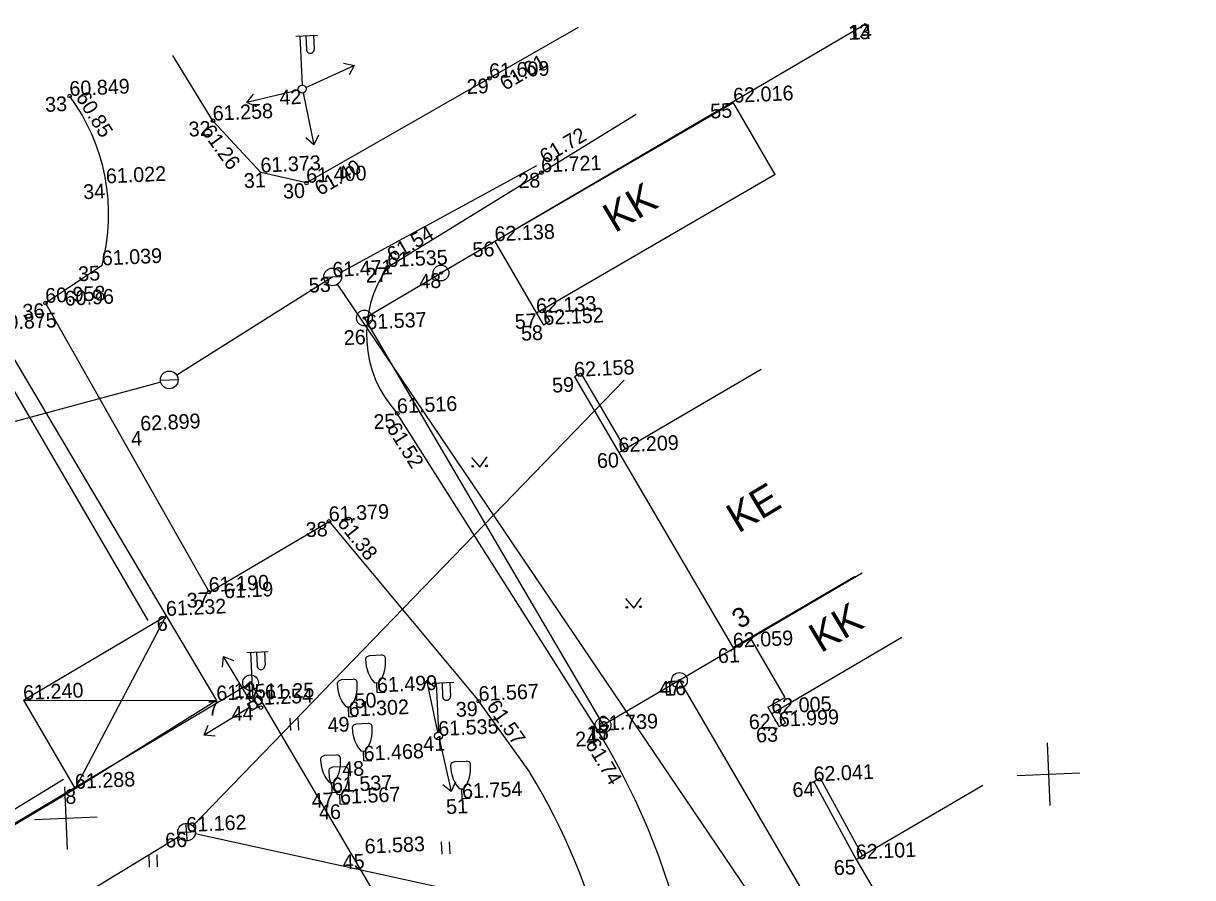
# Model space of a CAD drawing. Extents: x 641493 to 641754, y 6456801 to 6457062.
# Drawn here: x 641592 to 641651.4, y 6457018.9 to 6457062.3 of the extents above; entities that cross this region are included whole.
import ezdxf

# ---------------------------------------------------------------- set-up
doc = ezdxf.new("R2010")
doc.units = 0
for name, color, linetype in [('Level 1', 7, 'Continuous'), ('Level 10', 7, 'Continuous'), ('Level 11', 7, 'Continuous'), ('Level 12', 7, 'Continuous'), ('Level 14', 7, 'Continuous'), ('Level 15', 7, 'Continuous'), ('Level 28', 7, 'Continuous'), ('Level 30', 7, 'Continuous'), ('Level 33', 7, 'Continuous'), ('Level 4', 7, 'Continuous'), ('Level 40', 7, 'Continuous'), ('Level 41', 7, 'Continuous'), ('Level 44', 7, 'Continuous'), ('Level 5', 7, 'Continuous'), ('Level 58', 7, 'Continuous'), ('Level 59', 7, 'Continuous'), ('Level 62', 7, 'Continuous'), ('Level 63', 7, 'Continuous')]:
    doc.layers.add(name, color=color, linetype=linetype)

# ---------------------------------------------------------------- blocks, each defined once
blk = doc.blocks.new('VBEKAE')
at = {"layer": 'Level 44'}
for radius in [500, 71.4]:
    blk.add_circle((0, 0), radius, dxfattribs=at)
blk = doc.blocks.new('MUMM')
at = {"layer": 'Level 59'}
blk.add_circle((0, 0), 90.9, dxfattribs=at)

msp = doc.modelspace()

# ---------------------------------------------------------------- linework, layer by layer
at = {"layer": 'Level 1'}
for p, q in [((641628.041, 6457058.266), (641615.913, 6457051.224)), ((641630.159, 6457054.617), (641628.041, 6457058.266)), ((641630.159, 6457054.617), (641618.032, 6457047.575)), ((641615.913, 6457051.224), (641618.023, 6457047.57)), ((641618.023, 6457047.57), (641618.394, 6457046.972)), ((641618.338, 6457047.765), (641618.709, 6457047.167)), ((641618.709, 6457047.167), (641618.394, 6457046.972)), ((641622.212, 6457040.497), (641629.446, 6457044.733)), ((641620.276, 6457044.523), (641619.957, 6457044.336)), ((641619.957, 6457044.336), (641622.212, 6457040.497)), ((641620.276, 6457044.523), (641622.531, 6457040.685)), ((641622.212, 6457040.497), (641628.026, 6457030.568)), ((641634.229, 6457034.2), (641628.026, 6457030.568)), ((641591.958, 6457027.912), (641599.215, 6457032.185)), ((641594.587, 6457023.396), (641599.215, 6457032.185)), ((641599.215, 6457032.185), (641601.776, 6457027.884)), ((641628.889, 6457031.072), (641630.654, 6457028.05)), ((641629.982, 6457027.228), (641636.594, 6457031.1)), ((641629.791, 6457027.545), (641630.654, 6457028.05)), ((641591.958, 6457027.912), (641601.776, 6457027.884)), ((641601.776, 6457027.884), (641594.587, 6457023.396)), ((641629.795, 6457027.548), (641630.357, 6457026.554)), ((641630.299, 6457027.408), (641630.679, 6457026.736)), ((641630.371, 6457026.563), (641630.676, 6457026.741)), ((641632.036, 6457023.72), (641632.443, 6457023.959)), ((641632.449, 6457023.948), (641634.598, 6457019.991)), ((641632.124, 6457023.772), (641634.273, 6457019.814)), ((641634.31, 6457019.836), (641640.708, 6457023.582)), ((641634.273, 6457019.814), (641640.036, 6457010.057))]:
    msp.add_line(p, q, dxfattribs=at)
at = {"layer": 'Level 10'}
for p, q in [((641598.3, 6457031.951), (641584.351, 6457055.86)), ((641609.553, 6457030.181), (641610.152, 6457030.207)), ((641608.115, 6457028.951), (641608.715, 6457028.978)), ((641609.815, 6457028.791), (641610.015, 6457028.8)), ((641609.937, 6457028.296), (641609.915, 6457028.795)), ((641609.937, 6457028.296), (641610.337, 6457028.314)), ((641608.378, 6457027.562), (641608.578, 6457027.571)), ((641608.5, 6457027.067), (641608.478, 6457027.566)), ((641608.5, 6457027.067), (641608.9, 6457027.085)), ((641608.874, 6457026.709), (641609.474, 6457026.736)), ((641607.269, 6457025.105), (641607.868, 6457025.132)), ((641609.137, 6457025.32), (641609.337, 6457025.328)), ((641609.259, 6457024.825), (641609.237, 6457025.324)), ((641607.678, 6457024.51), (641608.277, 6457024.536)), ((641609.259, 6457024.825), (641609.659, 6457024.842)), ((641613.877, 6457024.786), (641614.476, 6457024.813)), ((641587.198, 6457019.772), (641593.999, 6457023.886)), ((641607.531, 6457023.715), (641607.731, 6457023.724)), ((641607.653, 6457023.22), (641607.631, 6457023.72)), ((641607.653, 6457023.22), (641608.053, 6457023.238)), ((641614.139, 6457023.397), (641614.339, 6457023.406)), ((641614.262, 6457022.902), (641614.239, 6457023.401)), ((641607.94, 6457023.12), (641608.14, 6457023.129)), ((641608.062, 6457022.625), (641608.04, 6457023.124)), ((641608.062, 6457022.625), (641608.462, 6457022.643)), ((641614.262, 6457022.902), (641614.661, 6457022.92))]:
    msp.add_line(p, q, dxfattribs=at)
for points in [[(641609.815, 6457028.791), (641609.647, 6457028.997), (641609.578, 6457029.105), (641609.493, 6457029.277), (641609.422, 6457029.499), (641609.391, 6457029.654), (641609.362, 6457029.972), (641609.362, 6457030.013), (641609.388, 6457030.086), (641609.427, 6457030.125), (641609.553, 6457030.181)], [(641610.015, 6457028.8), (641610.164, 6457029.02), (641610.223, 6457029.134), (641610.292, 6457029.313), (641610.343, 6457029.541), (641610.36, 6457029.698), (641610.361, 6457030.017), (641610.357, 6457030.058), (641610.324, 6457030.128), (641610.282, 6457030.163), (641610.152, 6457030.207)], [(641608.378, 6457027.562), (641608.21, 6457027.767), (641608.141, 6457027.876), (641608.056, 6457028.048), (641607.984, 6457028.27), (641607.954, 6457028.425), (641607.924, 6457028.742), (641607.925, 6457028.784), (641607.951, 6457028.857), (641607.99, 6457028.896), (641608.115, 6457028.951)], [(641608.578, 6457027.571), (641608.726, 6457027.79), (641608.786, 6457027.905), (641608.855, 6457028.083), (641608.906, 6457028.311), (641608.923, 6457028.468), (641608.923, 6457028.787), (641608.919, 6457028.829), (641608.887, 6457028.899), (641608.845, 6457028.934), (641608.715, 6457028.978)], [(641609.137, 6457025.32), (641608.969, 6457025.525), (641608.9, 6457025.634), (641608.815, 6457025.806), (641608.743, 6457026.028), (641608.713, 6457026.183), (641608.683, 6457026.5), (641608.684, 6457026.542), (641608.71, 6457026.615), (641608.749, 6457026.653), (641608.874, 6457026.709)], [(641609.337, 6457025.328), (641609.485, 6457025.548), (641609.545, 6457025.663), (641609.614, 6457025.841), (641609.665, 6457026.069), (641609.682, 6457026.226), (641609.682, 6457026.545), (641609.678, 6457026.587), (641609.646, 6457026.657), (641609.604, 6457026.692), (641609.474, 6457026.736)], [(641607.531, 6457023.715), (641607.363, 6457023.921), (641607.294, 6457024.03), (641607.209, 6457024.201), (641607.138, 6457024.424), (641607.107, 6457024.578), (641607.078, 6457024.896), (641607.078, 6457024.938), (641607.104, 6457025.01), (641607.143, 6457025.049), (641607.269, 6457025.105)], [(641607.731, 6457023.724), (641607.88, 6457023.944), (641607.939, 6457024.059), (641608.008, 6457024.237), (641608.059, 6457024.465), (641608.076, 6457024.622), (641608.077, 6457024.941), (641608.073, 6457024.982), (641608.04, 6457025.052), (641607.998, 6457025.087), (641607.868, 6457025.132)], [(641607.94, 6457023.12), (641607.772, 6457023.326), (641607.703, 6457023.434), (641607.618, 6457023.606), (641607.547, 6457023.828), (641607.516, 6457023.983), (641607.487, 6457024.301), (641607.487, 6457024.342), (641607.513, 6457024.415), (641607.552, 6457024.454), (641607.678, 6457024.51)], [(641608.14, 6457023.129), (641608.289, 6457023.349), (641608.348, 6457023.463), (641608.417, 6457023.642), (641608.468, 6457023.87), (641608.485, 6457024.027), (641608.486, 6457024.346), (641608.482, 6457024.387), (641608.449, 6457024.457), (641608.407, 6457024.492), (641608.277, 6457024.536)], [(641614.139, 6457023.397), (641613.972, 6457023.602), (641613.902, 6457023.711), (641613.817, 6457023.883), (641613.746, 6457024.105), (641613.715, 6457024.26), (641613.686, 6457024.577), (641613.686, 6457024.619), (641613.713, 6457024.692), (641613.751, 6457024.731), (641613.877, 6457024.786)], [(641614.339, 6457023.406), (641614.488, 6457023.625), (641614.547, 6457023.74), (641614.616, 6457023.918), (641614.667, 6457024.146), (641614.684, 6457024.303), (641614.685, 6457024.622), (641614.681, 6457024.664), (641614.648, 6457024.734), (641614.606, 6457024.769), (641614.476, 6457024.813)]]:
    msp.add_lwpolyline(points, dxfattribs=at)
at = {"layer": 'Level 11'}
for p, q in [((641605.806, 6457061.651), (641606.905, 6457061.7)), ((641606.006, 6457061.66), (641606.118, 6457059.163)), ((641606.306, 6457061.674), (641606.337, 6457060.974)), ((641606.705, 6457061.692), (641606.737, 6457060.992)), ((641603.303, 6457030.332), (641604.402, 6457030.381)), ((641603.503, 6457030.341), (641603.615, 6457027.844)), ((641603.803, 6457030.354), (641603.834, 6457029.655)), ((641604.202, 6457030.372), (641604.234, 6457029.673)), ((641612.731, 6457028.772), (641613.83, 6457028.822)), ((641612.931, 6457028.781), (641613.043, 6457026.284)), ((641613.231, 6457028.795), (641613.262, 6457028.096)), ((641613.63, 6457028.813), (641613.662, 6457028.114))]:
    msp.add_line(p, q, dxfattribs=at)
for centre in [(641606.127, 6457058.963), (641603.624, 6457027.644), (641613.052, 6457026.084)]:
    msp.add_circle(centre, 0.2, dxfattribs=at)
for centre in [(641606.537, 6457060.983), (641604.034, 6457029.664), (641613.462, 6457028.104)]:
    msp.add_arc(centre, 0.2, 182.50333, 2.62472, dxfattribs=at)
at = {"layer": 'Level 12'}
for p, q in [((641606.309, 6457059.046), (641608.765, 6457060.167)), ((641608.228, 6457060.286), (641608.765, 6457060.167)), ((641608.765, 6457060.167), (641608.503, 6457059.684)), ((641605.932, 6457058.916), (641603.309, 6457058.279)), ((641603.309, 6457058.279), (641603.658, 6457058.704)), ((641603.814, 6457058.061), (641603.309, 6457058.279)), ((641606.168, 6457058.768), (641606.724, 6457056.126)), ((641606.724, 6457056.126), (641606.31, 6457056.487)), ((641606.958, 6457056.624), (641606.724, 6457056.126)), ((641602.072, 6457029.582), (641602.129, 6457030.129)), ((641603.521, 6457027.815), (641602.129, 6457030.129)), ((641602.129, 6457030.129), (641602.639, 6457029.923)), ((641612.221, 6457028.424), (641612.454, 6457028.922)), ((641613.011, 6457026.28), (641612.454, 6457028.922)), ((641612.454, 6457028.922), (641612.869, 6457028.56)), ((641603.453, 6457027.54), (641601.15, 6457026.131)), ((641601.15, 6457026.131), (641601.352, 6457026.642)), ((641601.698, 6457026.078), (641601.15, 6457026.131)), ((641613.096, 6457025.889), (641613.694, 6457023.257)), ((641613.694, 6457023.257), (641613.274, 6457023.612)), ((641613.919, 6457023.758), (641613.694, 6457023.257))]:
    msp.add_line(p, q, dxfattribs=at)
msp.add_lwpolyline([(641603.35, 6457027.713), (641603.693, 6457027.918), (641603.898, 6457027.575), (641603.555, 6457027.37)], close=True, dxfattribs=at)
for centre in [(641606.127, 6457058.963), (641606.127, 6457058.963), (641606.127, 6457058.963), (641613.052, 6457026.084), (641613.052, 6457026.084)]:
    msp.add_circle(centre, 0.2, dxfattribs=at)
at = {"layer": 'Level 14'}
for p, q in [((641622.484, 6457044.175), (641600.559, 6457021.527)), ((641579.977, 6457008.937), (641599.861, 6457020.971)), ((641633.682, 6457013.899), (641600.685, 6457021.108))]:
    msp.add_line(p, q, dxfattribs=at)
at = {"layer": 'Level 15'}
for p, q in [((641608.068, 6457049.635), (641618.055, 6457055.074)), ((641607.673, 6457049.42), (641599.749, 6457044.423)), ((641633.156, 6457011.72), (641607.925, 6457049.047)), ((641598.934, 6457044.066), (641569.855, 6457036.24))]:
    msp.add_line(p, q, dxfattribs=at)
at = {"layer": 'Level 28'}
for p, q in [((641584.773, 6457056.553), (641599.215, 6457032.185)), ((641594.587, 6457023.396), (641587.313, 6457019.081))]:
    msp.add_line(p, q, dxfattribs=at)
at = {"layer": 'Level 30'}
for p, q in [((641620.149, 6457062.092), (641606.341, 6457054.194)), ((641601.591, 6457057.355), (641599.544, 6457060.677)), ((641610.467, 6457049.916), (641623.099, 6457057.685)), ((641604.019, 6457054.718), (641601.591, 6457057.355)), ((641606.341, 6457054.194), (641604.019, 6457054.718)), ((641595.955, 6457049.998), (641593.08, 6457048.09)), ((641593.08, 6457048.09), (641601.389, 6457033.398)), ((641621.158, 6457026.345), (641610.955, 6457042.48)), ((641601.389, 6457033.398), (641607.489, 6457036.994)), ((641607.489, 6457036.994), (641615.101, 6457027.858)), ((641617.69, 6457024.239), (641615.101, 6457027.858))]:
    msp.add_line(p, q, dxfattribs=at)
for centre, radius, start, end in [((641586.106, 6457052.578), 10.181, 345.31883, 36.3116), ((641615.339, 6457046.502), 5.949, 144.97345, 222.52267), ((641589.262, 6457006.967), 37.321, 352.42815, 31.28006), ((641589.262, 6457006.967), 33.264, 356.24844, 31.28006)]:
    msp.add_arc(centre, radius, start, end, dxfattribs=at)
at = {"layer": 'Level 33'}
msp.add_line((641591.958, 6457027.912), (641594.587, 6457023.396), dxfattribs=at)
at = {"layer": 'Level 4'}
for q in [(641600.226, 6457021.654), (641599.796, 6457021.184), (641600.695, 6457021.224), (641600.266, 6457020.755)]:
    msp.add_line((641600.246, 6457021.204), q, dxfattribs=at)
msp.add_circle((641600.246, 6457021.204), 0.45, dxfattribs=at)
at = {"layer": 'Level 40'}
for p, q in [((641634.731, 6457062.25), (641613.176, 6457049.614)), ((641609.285, 6457047.328), (641613.176, 6457049.614)), ((641609.285, 6457047.328), (641621.412, 6457026.632)), ((641634.583, 6457034.353), (641621.412, 6457026.632)), ((641516.216, 6456976.821), (641603.499, 6457028.792)), ((641603.499, 6457028.792), (641713.505, 6456841.555)), ((641625.294, 6457028.908), (641643.44, 6456997.842))]:
    msp.add_line(p, q, dxfattribs=at)
at = {"layer": 'Level 41'}
for p, q in [((641614.721, 6457040.234), (641615.143, 6457039.749)), ((641615.143, 6457039.749), (641615.52, 6457040.27)), ((641622.547, 6457033.072), (641622.969, 6457032.587)), ((641622.969, 6457032.587), (641623.346, 6457033.108)), ((641605.499, 6457026.987), (641605.526, 6457026.367)), ((641605.904, 6457026.993), (641605.931, 6457026.385)), ((641630.129, 6457026.902), (641630.3, 6457026.707)), ((641613.192, 6457020.705), (641613.22, 6457020.086)), ((641613.598, 6457020.712), (641613.625, 6457020.104)), ((641598.327, 6457020.039), (641598.355, 6457019.42)), ((641598.733, 6457020.046), (641598.76, 6457019.438))]:
    msp.add_line(p, q, dxfattribs=at)
for centre, radius in [((641614.791, 6457039.787), 0.0407), ((641615.49, 6457039.818), 0.0486), ((641623.316, 6457032.656), 0.0482), ((641622.617, 6457032.625), 0.0433), ((641630.199, 6457026.455), 0.0407)]:
    msp.add_circle(centre, radius, dxfattribs=at)
at = {"layer": 'Level 44'}
for centre, radius in [((641613.176, 6457049.614), 0.4), ((641613.176, 6457049.614), 0.0571), ((641609.285, 6457047.328), 0.4), ((641609.285, 6457047.328), 0.0571), ((641625.294, 6457028.908), 0.4), ((641625.294, 6457028.908), 0.0571), ((641621.412, 6457026.632), 0.4), ((641621.412, 6457026.632), 0.0571)]:
    msp.add_circle(centre, radius, dxfattribs=at)
at = {"layer": 'Level 5'}
for p, q in [((641607.224, 6457049.4), (641608.123, 6457049.44)), ((641598.919, 6457044.162), (641599.818, 6457044.203))]:
    msp.add_line(p, q, dxfattribs=at)
for centre in [(641607.673, 6457049.42), (641599.369, 6457044.183)]:
    msp.add_circle(centre, 0.45, dxfattribs=at)
at = {"layer": 'Level 58'}
for p, q in [((641643.983, 6457025.734), (641644.125, 6457022.551)), ((641642.462, 6457024.071), (641645.646, 6457024.214)), ((641594.038, 6457023.498), (641594.18, 6457020.314)), ((641592.517, 6457021.835), (641595.701, 6457021.977))]:
    msp.add_line(p, q, dxfattribs=at)
at = {"layer": 'Level 59'}
for centre in [(641615.638, 6457059.511), (641594.31, 6457058.607), (641601.591, 6457057.355), (641618.281, 6457054.721), (641606.341, 6457054.194), (641610.467, 6457049.916), (641593.08, 6457048.09), (641610.955, 6457042.48), (641607.489, 6457036.994), (641601.389, 6457033.398), (641615.101, 6457027.858), (641621.158, 6457026.345)]:
    msp.add_circle(centre, 0.0909, dxfattribs=at)

# ---------------------------------------------------------------- block references
at = {"layer": 'Level 44', "rotation": 2.5640219439467273}
for p, xscale, yscale in [((641634.731, 6457062.25), 9.999000664682737e-05, 9.999000664682736e-05), ((641634.731, 6457062.25), 9.999000664682737e-05, 9.999000664682736e-05), ((641603.499, 6457028.792), 0.000799920053174619, 0.0007999200531746189), ((641625.294, 6457028.908), 9.999000664682737e-05, 9.999000664682736e-05), ((641621.412, 6457026.632), 9.999000664682737e-05, 9.999000664682736e-05)]:
    msp.add_blockref('VBEKAE', p, dxfattribs=dict(at, xscale=xscale, yscale=yscale))
at = {"layer": 'Level 59', "xscale": 0.0009999000664682738, "yscale": 0.0009999000664682736, "rotation": 2.564021943946727}
msp.add_blockref('MUMM', (641604.027, 6457027.528), dxfattribs=at)

# ---------------------------------------------------------------- texts
at = {"layer": 'Level 58'}
for s, height, rotation, p in [('KK', 1.4999, 30.95704, (641622.013, 6457051.625)), ('KE', 1.4999, 30.95704, (641628.285, 6457036.364)), ('KK', 1.4999, 30.95704, (641632.478, 6457030.279)), ('3', 1, 31.85538, (641628.365, 6457031.5))]:
    msp.add_text(s, height=height, rotation=rotation, dxfattribs=at).set_placement(p)
at = {"layer": 'Level 59'}
for s, rotation, p in [('61.61', 30.26349, (641616.444, 6457058.866)), ('60.85', 301.99148, (641594.593, 6457058.549)), ('61.26', 305.74253, (641600.961, 6457056.823)), ('61.72', 30.26349, (641618.477, 6457055.144)), ('61.40', 30.26349, (641607.039, 6457053.522)), ('61.54', 30.26349, (641610.716, 6457050.151)), ('60.96', 2.56402, (641594.065, 6457047.951)), ('61.52', 301.99148, (641610.382, 6457041.734)), ('61.38', 308.40167, (641607.867, 6457036.906)), ('61.19', 2.56402, (641602.162, 6457033.08)), ('61.25', 2.56402, (641604.246, 6457027.946)), ('61.57', 305.22494, (641615.463, 6457027.588)), ('61.74', 300.95704, (641620.49, 6457025.67))]:
    msp.add_text(s, height=0.7499, rotation=rotation, dxfattribs=at).set_placement(p)
at = {"layer": 'Level 62'}
for s, height, p in [('13', 0.7499, (641633.885, 6457061.461)), ('14', 0.7499, (641633.968, 6457061.465)), ('29', 0.7499, (641614.498, 6457058.709)), ('42', 0.7499, (641604.986, 6457058.161)), ('33', 0.7499, (641593.075, 6457057.801)), ('55', 0.7499, (641626.877, 6457057.463)), ('32', 0.7499, (641600.368, 6457056.549)), ('31', 0.7499, (641603.173, 6457053.93)), ('28', 0.7499, (641617.122, 6457053.919)), ('34', 0.7499, (641595.01, 6457053.365)), ('30', 0.7499, (641605.166, 6457053.39)), ('56', 0.7499, (641614.796, 6457050.423)), ('35', 0.7499, (641594.755, 6457049.194)), ('53', 0.7499, (641606.474, 6457048.615)), ('27', 0.7499, (641609.363, 6457049.116)), ('48', 0.7499, (641612.089, 6457048.815)), ('36', 0.7499, (641591.927, 6457047.287)), ('57', 0.7499, (641616.942, 6457046.771)), ('58', 0.7499, (641617.26, 6457046.171)), ('26', 0.7499, (641608.255, 6457045.949)), ('59', 0.7499, (641618.84, 6457043.535)), ('25', 0.7499, (641609.767, 6457041.676)), ('4', 0.75, (641597.442, 6457040.823)), ('4', 0.75, (641597.442, 6457040.823)), ('60', 0.7499, (641621.119, 6457039.698)), ('38', 0.7499, (641606.319, 6457036.191)), ('37', 0.7499, (641600.273, 6457032.598)), ('6', 0.75, (641598.747, 6457031.413)), ('61', 0.7499, (641627.263, 6457029.784)), ('12', 0.7499, (641602.666, 6457028.004)), ('47', 0.7499, (641624.26, 6457028.111)), ('16', 0.7499, (641624.531, 6457028.123)), ('50', 0.7499, (641608.797, 6457027.494)), ('7', 0.75, (641601.344, 6457027.114)), ('44', 0.7499, (641602.554, 6457026.845)), ('39', 0.7499, (641613.948, 6457027.055)), ('49', 0.7499, (641607.43, 6457026.268)), ('62', 0.7499, (641628.837, 6457026.424)), ('24', 0.7499, (641620.017, 6457025.544)), ('15', 0.7499, (641620.602, 6457025.845)), ('17', 0.7499, (641620.685, 6457025.849)), ('63', 0.7499, (641629.204, 6457025.752)), ('41', 0.7499, (641612.289, 6457025.3)), ('48', 0.7499, (641608.172, 6457024.025)), ('8', 0.75, (641594.101, 6457022.623)), ('47', 0.7499, (641606.619, 6457022.423)), ('64', 0.7499, (641631.054, 6457022.973)), ('46', 0.7499, (641606.993, 6457021.826)), ('51', 0.7499, (641613.452, 6457022.115)), ('66', 0.7499, (641599.176, 6457020.405)), ('45', 0.7499, (641608.196, 6457019.302)), ('65', 0.7499, (641633.156, 6457019.013))]:
    msp.add_text(s, height=height, rotation=2.56402, dxfattribs=at).set_placement(p)
at = {"layer": 'Level 63'}
for s, p in [('61.609', (641615.638, 6457059.511)), ('60.849', (641594.31, 6457058.607)), ('62.016', (641628.041, 6457058.266)), ('61.258', (641601.591, 6457057.355)), ('61.373', (641604.019, 6457054.718)), ('61.721', (641618.281, 6457054.721)), ('61.022', (641596.162, 6457054.167)), ('61.400', (641606.341, 6457054.194)), ('62.138', (641615.913, 6457051.224)), ('61.039', (641595.955, 6457049.998)), ('61.535', (641610.467, 6457049.916)), ('61.471', (641607.673, 6457049.42)), ('60.958', (641593.08, 6457048.09)), ('62.133', (641618.023, 6457047.57)), ('60.875', (641590.599, 6457046.721)), ('61.537', (641609.395, 6457046.75)), ('62.152', (641618.394, 6457046.972)), ('62.158', (641619.957, 6457044.336)), ('61.516', (641610.955, 6457042.48)), ('62.899', (641597.909, 6457041.595)), ('62.899', (641597.909, 6457041.595)), ('62.209', (641622.212, 6457040.497)), ('61.379', (641607.489, 6457036.994)), ('61.190', (641601.389, 6457033.398)), ('61.232', (641599.215, 6457032.185)), ('62.059', (641628.026, 6457030.568)), ('61.499', (641609.937, 6457028.296)), ('61.240', (641591.958, 6457027.912)), ('61.151', (641601.776, 6457027.884)), ('61.567', (641615.101, 6457027.858)), ('61.254', (641603.624, 6457027.644)), ('61.302', (641608.5, 6457027.067)), ('62.005', (641629.977, 6457027.226)), ('61.999', (641630.357, 6457026.554)), ('61.535', (641613.052, 6457026.084)), ('61.739', (641621.158, 6457026.345)), ('61.468', (641609.259, 6457024.825)), ('62.041', (641632.124, 6457023.772)), ('61.288', (641594.587, 6457023.396)), ('61.537', (641607.653, 6457023.22)), ('61.754', (641614.262, 6457022.902)), ('61.567', (641608.062, 6457022.625)), ('61.162', (641600.246, 6457021.204)), ('61.583', (641609.312, 6457020.103)), ('62.101', (641634.273, 6457019.814))]:
    msp.add_text(s, height=0.7499, rotation=2.56402, dxfattribs=at).set_placement(p)

doc.saveas('drawing.dxf')
